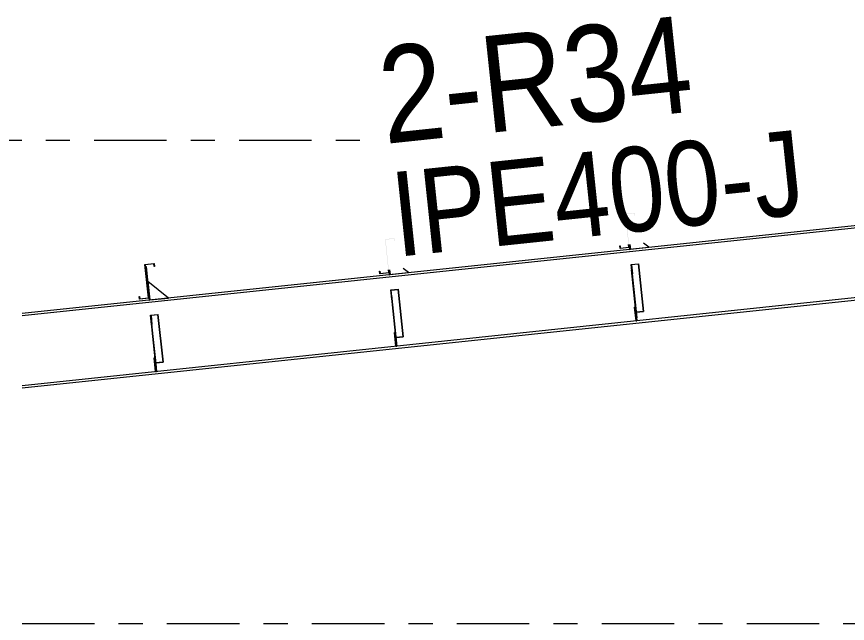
# Model space of a CAD drawing. Header units: millimetres. Extents: x -54 to 768, y -377 to 197.
# Drawn here: x 136.79 to 171.18, y 84.81 to 109.92 of the extents above; entities that cross this region are included whole.
import ezdxf

# ---------------------------------------------------------------- set-up
doc = ezdxf.new("R2010")
doc.units = ezdxf.units.MM
for name, pattern in [('XKITLINE00', [0]), ('XKITLINE02', [4, 2, -2]), ('XKITLINE03', [6, 3, -1, 1, -1])]:
    doc.linetypes.add(name, pattern=pattern)
for name, color, linetype, lineweight in [('Part', 2, 'Continuous', 0), ('PartMark', 7, 'Continuous', 0), ('S-grid', 1, 'Continuous', 0)]:
    doc.layers.add(name, color=color, linetype=linetype, lineweight=lineweight)
doc.styles.add('ARIAL', font='ARIAL.TTF')

# ---------------------------------------------------------------- blocks, each defined once
blk = doc.blocks.new('*A32')
at = {"layer": 'Part'}
blk.add_hatch(color=3, dxfattribs=at).paths.add_polyline_path([(142.102, 99.659), (142.485, 99.699), (142.497, 99.584), (142.483, 99.583), (142.473, 99.684), (142.118, 99.646), (142.263, 98.268), (141.88, 98.227), (141.868, 98.342), (141.882, 98.344), (141.893, 98.243), (142.248, 98.28)], flags=17)
blk = doc.blocks.new('*A33')
at = {"layer": 'Part'}
blk.add_hatch(color=3, dxfattribs=at).paths.add_polyline_path([(152.047, 100.708), (152.43, 100.748), (152.442, 100.633), (152.428, 100.632), (152.417, 100.733), (152.062, 100.695), (152.208, 99.317), (151.825, 99.276), (151.813, 99.391), (151.827, 99.393), (151.838, 99.292), (152.193, 99.329)], flags=17)
blk = doc.blocks.new('*A34')
at = {"layer": 'Part'}
blk.add_hatch(color=3, dxfattribs=at).paths.add_polyline_path([(161.992, 101.756), (162.375, 101.797), (162.387, 101.682), (162.373, 101.681), (162.362, 101.782), (162.007, 101.744), (162.153, 100.366), (161.77, 100.325), (161.758, 100.44), (161.772, 100.442), (161.782, 100.341), (162.137, 100.378)], flags=17)
blk = doc.blocks.new('*A51')
at = {"layer": 'Part'}
blk.add_hatch(color=3, dxfattribs=at).paths.add_polyline_path([(142.337, 97.564), (142.643, 97.597), (142.645, 97.577), (142.355, 97.547), (142.393, 97.178), (142.378, 97.177)], flags=17)
blk = doc.blocks.new('*A52')
at = {"layer": 'Part'}
blk.add_hatch(color=3, dxfattribs=at).paths.add_polyline_path([(152.282, 98.613), (152.588, 98.646), (152.59, 98.626), (152.299, 98.596), (152.338, 98.227), (152.323, 98.226)], flags=17)
blk = doc.blocks.new('*A53')
at = {"layer": 'Part'}
blk.add_hatch(color=3, dxfattribs=at).paths.add_polyline_path([(162.227, 99.662), (162.533, 99.694), (162.535, 99.675), (162.244, 99.644), (162.283, 99.276), (162.268, 99.275)], flags=17)
blk = doc.blocks.new('*A160')
at = {"layer": 'S-grid', "color": 1, "linetype": 'XKITLINE03', "lineweight": 0}
blk.add_line((-10, 104.808), (151.518, 104.808), dxfattribs=at)
blk = doc.blocks.new('*A161')
at = {"layer": 'S-grid', "color": 1, "linetype": 'XKITLINE03', "lineweight": 0}
blk.add_line((137.015, 84.808), (182.7, 84.808), dxfattribs=at)
blk = doc.blocks.new('*A163')
at = {"layer": 'S-grid', "color": 1, "linetype": 'XKITLINE03', "lineweight": 0}
blk.add_line((-10, 104.808), (151.518, 104.808), dxfattribs=at)
blk = doc.blocks.new('*A164')
at = {"layer": 'S-grid', "color": 1, "linetype": 'XKITLINE03', "lineweight": 0}
blk.add_line((137.015, 84.808), (182.7, 84.808), dxfattribs=at)
blk = doc.blocks.new('*A192')
at = {"layer": 'Part', "color": 2, "linetype": 'XKITLINE00', "lineweight": 0}
for p, q in [((172.693, 101.4), (137.015, 97.637)), ((172.703, 101.301), (137.015, 97.536)), ((172.701, 101.324), (172.703, 101.301)), ((173.005, 98.44), (137.015, 94.643)), ((173.005, 98.44), (173.016, 98.34)), ((173.016, 98.34), (137.015, 94.543)), ((127.315, 96.614), (105.646, 94.328)), ((127.315, 96.513), (105.657, 94.229)), ((127.315, 93.62), (113.055, 92.116)), ((127.315, 93.52), (113.065, 92.017)), ((112.749, 92.084), (105.959, 91.368)), ((112.759, 91.984), (105.969, 91.268))]:
    blk.add_line(p, q, dxfattribs=at)
at = {"layer": 'Part', "color": 7, "linetype": 'XKITLINE02', "lineweight": 0}
for p, q in [((172.693, 101.4), (172.701, 101.324)), ((172.703, 101.301), (173.005, 98.44)), ((105.646, 94.328), (105.969, 91.268)), ((113.055, 92.116), (112.749, 92.084)), ((113.065, 92.017), (112.759, 91.984))]:
    blk.add_line(p, q, dxfattribs=at)
blk = doc.blocks.new('*A200')
at = {"layer": 'Part', "color": 2, "linetype": 'XKITLINE00', "lineweight": 0}
for p, q in [((142.102, 99.659), (142.485, 99.699)), ((142.248, 98.28), (142.102, 99.659)), ((142.473, 99.684), (142.118, 99.646)), ((142.118, 99.646), (142.263, 98.268)), ((142.483, 99.583), (142.473, 99.684)), ((142.497, 99.584), (142.483, 99.583)), ((142.485, 99.699), (142.497, 99.584)), ((141.868, 98.342), (141.882, 98.344)), ((141.88, 98.227), (141.868, 98.342)), ((142.263, 98.268), (141.88, 98.227)), ((141.882, 98.344), (141.893, 98.243)), ((141.893, 98.243), (142.248, 98.28))]:
    blk.add_line(p, q, dxfattribs=at)
blk = doc.blocks.new('*A201')
at = {"layer": 'Part', "color": 2, "linetype": 'XKITLINE00', "lineweight": 0}
for p, q in [((152.193, 99.329), (152.181, 99.438)), ((152.195, 99.439), (152.208, 99.317)), ((151.813, 99.391), (151.827, 99.393)), ((151.825, 99.276), (151.813, 99.391)), ((152.208, 99.317), (151.825, 99.276)), ((151.827, 99.393), (151.838, 99.292)), ((151.838, 99.292), (152.193, 99.329))]:
    blk.add_line(p, q, dxfattribs=at)
blk = doc.blocks.new('*A202')
at = {"layer": 'Part', "color": 2, "linetype": 'XKITLINE00', "lineweight": 0}
for p, q in [((161.758, 100.44), (161.772, 100.442)), ((161.77, 100.325), (161.758, 100.44)), ((161.772, 100.442), (161.782, 100.341)), ((162.137, 100.378), (162.126, 100.487)), ((162.14, 100.488), (162.153, 100.366)), ((162.153, 100.366), (161.77, 100.325)), ((161.782, 100.341), (162.137, 100.378))]:
    blk.add_line(p, q, dxfattribs=at)
blk = doc.blocks.new('*A232')
at = {"layer": 'Part', "color": 7, "linetype": 'XKITLINE02', "lineweight": 0}
for p, q in [((142.57, 95.36), (142.337, 97.564)), ((142.585, 95.361), (142.355, 97.547)), ((142.851, 95.622), (142.643, 97.597)), ((142.544, 95.601), (142.85, 95.634)), ((142.561, 95.591), (142.851, 95.622)), ((142.57, 95.36), (142.585, 95.361))]:
    blk.add_line(p, q, dxfattribs=at)
blk = doc.blocks.new('*A233')
at = {"layer": 'Part', "color": 7, "linetype": 'XKITLINE02', "lineweight": 0}
for p, q in [((142.523, 95.804), (142.485, 95.8)), ((142.485, 95.8), (142.545, 95.227)), ((142.583, 95.231), (142.523, 95.804)), ((142.533, 95.341), (142.571, 95.345)), ((142.545, 95.227), (142.583, 95.231))]:
    blk.add_line(p, q, dxfattribs=at)
blk = doc.blocks.new('*A234')
at = {"layer": 'Part', "color": 2, "linetype": 'XKITLINE00', "lineweight": 0}
for p, q in [((142.337, 97.564), (142.643, 97.597)), ((142.378, 97.177), (142.337, 97.564)), ((142.645, 97.577), (142.355, 97.547)), ((142.355, 97.547), (142.393, 97.178)), ((142.643, 97.597), (142.851, 95.622)), ((142.393, 97.178), (142.378, 97.177)), ((142.378, 97.177), (142.548, 95.565)), ((142.585, 95.361), (142.393, 97.178)), ((142.561, 95.591), (142.851, 95.622)), ((142.57, 95.36), (142.585, 95.361))]:
    blk.add_line(p, q, dxfattribs=at)
at = {"layer": 'Part', "color": 7, "linetype": 'XKITLINE02', "lineweight": 0}
for p, q in [((142.544, 95.601), (142.85, 95.634)), ((142.548, 95.565), (142.57, 95.36))]:
    blk.add_line(p, q, dxfattribs=at)
blk = doc.blocks.new('*A235')
at = {"layer": 'Part', "color": 2, "linetype": 'XKITLINE00', "lineweight": 0}
for p, q in [((142.164, 99.572), (142.126, 99.568)), ((142.309, 98.195), (142.164, 99.572)), ((142.263, 98.268), (142.271, 98.191))]:
    blk.add_line(p, q, dxfattribs=at)
at = {"layer": 'Part', "color": 7, "linetype": 'XKITLINE02', "lineweight": 0}
for p, q in [((142.126, 99.568), (142.263, 98.268)), ((142.271, 98.191), (142.309, 98.195))]:
    blk.add_line(p, q, dxfattribs=at)
blk = doc.blocks.new('*A236')
at = {"layer": 'Part', "color": 2, "linetype": 'XKITLINE00', "lineweight": 0}
for p, q in [((142.485, 95.8), (142.523, 95.804)), ((142.545, 95.227), (142.485, 95.8)), ((142.548, 95.565), (142.583, 95.231))]:
    blk.add_line(p, q, dxfattribs=at)
at = {"layer": 'Part', "color": 7, "linetype": 'XKITLINE02', "lineweight": 0}
for p, q in [((142.523, 95.804), (142.548, 95.565)), ((142.533, 95.341), (142.571, 95.345)), ((142.583, 95.231), (142.545, 95.227))]:
    blk.add_line(p, q, dxfattribs=at)
blk = doc.blocks.new('*A237')
at = {"layer": 'Part', "color": 2, "linetype": 'XKITLINE00', "lineweight": 0}
blk.add_line((143.074, 98.276), (142.229, 98.96), dxfattribs=at)
at = {"layer": 'Part', "color": 7, "linetype": 'XKITLINE02', "lineweight": 0}
for p, q in [((142.229, 98.96), (142.309, 98.195)), ((142.309, 98.195), (143.074, 98.276))]:
    blk.add_line(p, q, dxfattribs=at)
blk = doc.blocks.new('*A238')
at = {"layer": 'Part', "color": 7, "linetype": 'XKITLINE02', "lineweight": 0}
for p, q in [((162.459, 97.458), (162.227, 99.662)), ((162.475, 97.459), (162.244, 99.644)), ((162.741, 97.719), (162.533, 99.694)), ((162.434, 97.699), (162.74, 97.732)), ((162.45, 97.689), (162.741, 97.719)), ((162.459, 97.458), (162.475, 97.459))]:
    blk.add_line(p, q, dxfattribs=at)
blk = doc.blocks.new('*A239')
at = {"layer": 'Part', "color": 7, "linetype": 'XKITLINE02', "lineweight": 0}
for p, q in [((162.412, 97.902), (162.374, 97.898)), ((162.374, 97.898), (162.435, 97.325)), ((162.473, 97.329), (162.412, 97.902)), ((162.423, 97.439), (162.461, 97.443)), ((162.435, 97.325), (162.473, 97.329))]:
    blk.add_line(p, q, dxfattribs=at)
blk = doc.blocks.new('*A240')
at = {"layer": 'Part', "color": 7, "linetype": 'XKITLINE02', "lineweight": 0}
for p, q in [((152.468, 96.853), (152.429, 96.849)), ((152.429, 96.849), (152.49, 96.276)), ((152.528, 96.28), (152.468, 96.853)), ((152.478, 96.39), (152.516, 96.394)), ((152.49, 96.276), (152.528, 96.28))]:
    blk.add_line(p, q, dxfattribs=at)
blk = doc.blocks.new('*A241')
at = {"layer": 'Part', "color": 7, "linetype": 'XKITLINE02', "lineweight": 0}
for p, q in [((152.515, 96.409), (152.282, 98.613)), ((152.53, 96.41), (152.299, 98.596)), ((152.796, 96.67), (152.588, 98.646)), ((152.489, 96.65), (152.795, 96.683)), ((152.506, 96.64), (152.796, 96.67)), ((152.515, 96.409), (152.53, 96.41))]:
    blk.add_line(p, q, dxfattribs=at)
blk = doc.blocks.new('*A242')
at = {"layer": 'Part', "color": 7, "linetype": 'XKITLINE02', "lineweight": 0}
for p, q in [((152.195, 99.439), (152.208, 99.317)), ((152.216, 99.24), (152.254, 99.244))]:
    blk.add_line(p, q, dxfattribs=at)
at = {"layer": 'Part', "color": 2, "linetype": 'XKITLINE00', "lineweight": 0}
for p, q in [((152.254, 99.244), (152.233, 99.443)), ((152.208, 99.317), (152.216, 99.24))]:
    blk.add_line(p, q, dxfattribs=at)
blk = doc.blocks.new('*A243')
at = {"layer": 'Part', "color": 7, "linetype": 'XKITLINE02', "lineweight": 0}
for p, q in [((152.233, 99.443), (152.254, 99.244)), ((152.254, 99.244), (153.019, 99.325))]:
    blk.add_line(p, q, dxfattribs=at)
at = {"layer": 'Part', "color": 2, "linetype": 'XKITLINE00', "lineweight": 0}
blk.add_line((153.019, 99.325), (152.799, 99.503), dxfattribs=at)
blk = doc.blocks.new('*A244')
at = {"layer": 'Part', "color": 2, "linetype": 'XKITLINE00', "lineweight": 0}
for p, q in [((152.429, 96.849), (152.468, 96.853)), ((152.49, 96.276), (152.429, 96.849)), ((152.493, 96.614), (152.528, 96.28))]:
    blk.add_line(p, q, dxfattribs=at)
at = {"layer": 'Part', "color": 7, "linetype": 'XKITLINE02', "lineweight": 0}
for p, q in [((152.468, 96.853), (152.493, 96.614)), ((152.478, 96.39), (152.516, 96.394)), ((152.528, 96.28), (152.49, 96.276))]:
    blk.add_line(p, q, dxfattribs=at)
blk = doc.blocks.new('*A245')
at = {"layer": 'Part', "color": 2, "linetype": 'XKITLINE00', "lineweight": 0}
for p, q in [((152.282, 98.613), (152.588, 98.646)), ((152.323, 98.226), (152.282, 98.613)), ((152.299, 98.596), (152.59, 98.626)), ((152.53, 96.41), (152.299, 98.596)), ((152.588, 98.646), (152.796, 96.67)), ((152.323, 98.226), (152.338, 98.227)), ((152.323, 98.226), (152.493, 96.614)), ((152.506, 96.64), (152.796, 96.67)), ((152.515, 96.409), (152.53, 96.41))]:
    blk.add_line(p, q, dxfattribs=at)
at = {"layer": 'Part', "color": 7, "linetype": 'XKITLINE02', "lineweight": 0}
for p, q in [((152.489, 96.65), (152.795, 96.683)), ((152.493, 96.614), (152.515, 96.409))]:
    blk.add_line(p, q, dxfattribs=at)
blk = doc.blocks.new('*A246')
at = {"layer": 'Part', "color": 7, "linetype": 'XKITLINE02', "lineweight": 0}
for p, q in [((162.178, 100.492), (162.199, 100.293)), ((162.199, 100.293), (162.964, 100.374))]:
    blk.add_line(p, q, dxfattribs=at)
at = {"layer": 'Part', "color": 2, "linetype": 'XKITLINE00', "lineweight": 0}
blk.add_line((162.964, 100.374), (162.744, 100.552), dxfattribs=at)
blk = doc.blocks.new('*A247')
at = {"layer": 'Part', "color": 2, "linetype": 'XKITLINE00', "lineweight": 0}
for p, q in [((162.374, 97.898), (162.412, 97.902)), ((162.435, 97.325), (162.374, 97.898)), ((162.438, 97.663), (162.473, 97.329))]:
    blk.add_line(p, q, dxfattribs=at)
at = {"layer": 'Part', "color": 7, "linetype": 'XKITLINE02', "lineweight": 0}
for p, q in [((162.412, 97.902), (162.438, 97.663)), ((162.423, 97.439), (162.461, 97.443)), ((162.473, 97.329), (162.435, 97.325))]:
    blk.add_line(p, q, dxfattribs=at)
blk = doc.blocks.new('*A248')
at = {"layer": 'Part', "color": 7, "linetype": 'XKITLINE02', "lineweight": 0}
for p, q in [((162.14, 100.488), (162.153, 100.366)), ((162.161, 100.289), (162.199, 100.293))]:
    blk.add_line(p, q, dxfattribs=at)
at = {"layer": 'Part', "color": 2, "linetype": 'XKITLINE00', "lineweight": 0}
for p, q in [((162.199, 100.293), (162.178, 100.492)), ((162.153, 100.366), (162.161, 100.289))]:
    blk.add_line(p, q, dxfattribs=at)
blk = doc.blocks.new('*A249')
at = {"layer": 'Part', "color": 2, "linetype": 'XKITLINE00', "lineweight": 0}
for p, q in [((162.227, 99.662), (162.533, 99.694)), ((162.268, 99.275), (162.227, 99.662)), ((162.535, 99.675), (162.244, 99.644)), ((162.244, 99.644), (162.283, 99.276)), ((162.533, 99.694), (162.741, 97.719)), ((162.283, 99.276), (162.268, 99.275)), ((162.268, 99.275), (162.438, 97.663)), ((162.475, 97.459), (162.283, 99.276)), ((162.45, 97.689), (162.741, 97.719)), ((162.459, 97.458), (162.475, 97.459))]:
    blk.add_line(p, q, dxfattribs=at)
at = {"layer": 'Part', "color": 7, "linetype": 'XKITLINE02', "lineweight": 0}
for p, q in [((162.434, 97.699), (162.74, 97.732)), ((162.438, 97.663), (162.459, 97.458))]:
    blk.add_line(p, q, dxfattribs=at)
blk = doc.blocks.new('*A905')
at = {"layer": 'PartMark', "color": 3, "style": 'ARIAL', "width": 0.85}
blk.add_text('2-R34', height=4, rotation=6.0218, dxfattribs=at).set_placement((152.037, 104.651))
at = {"layer": 'PartMark', "color": 7, "style": 'ARIAL', "width": 0.85}
blk.add_text('IPE400-J', height=3.5, rotation=6.0218, dxfattribs=at).set_placement((152.53, 99.977))

msp = doc.modelspace()

# ---------------------------------------------------------------- block references
at = {"lineweight": 0}
for name in ['*A905', '*A160', '*A163', '*A34', '*A192', '*A33', '*A202', '*A248', '*A246', '*A32', '*A200', '*A235', '*A201', '*A242', '*A243', '*A53', '*A238', '*A249', '*A237', '*A52', '*A241', '*A245', '*A239', '*A247', '*A51', '*A232', '*A234', '*A240', '*A244', '*A233', '*A236', '*A161', '*A164']:
    msp.add_blockref(name, (0, 0), dxfattribs=at)

doc.saveas('drawing.dxf')
